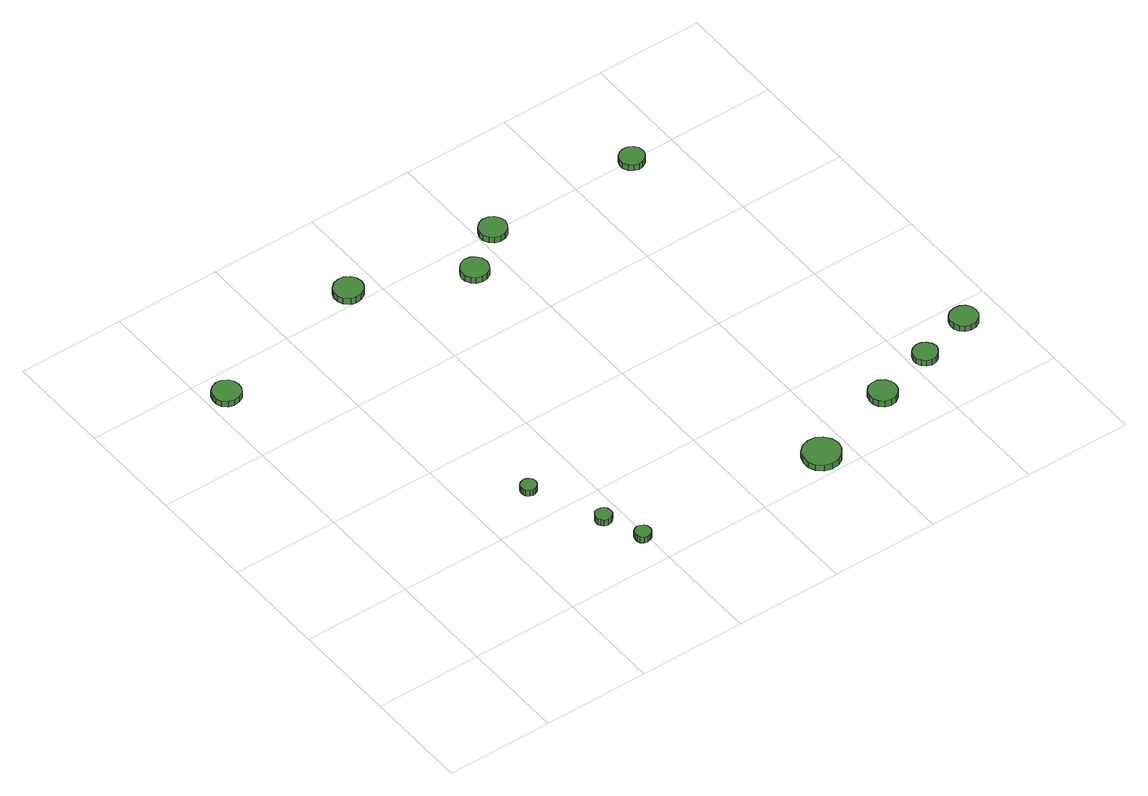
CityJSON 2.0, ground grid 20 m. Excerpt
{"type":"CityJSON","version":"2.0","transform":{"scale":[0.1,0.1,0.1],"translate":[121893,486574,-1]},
"CityObjects":{
"tree1":{"type":"SolitaryVegetationObject","attributes":{"function":"something"},"geometry":[{"type":"MultiSurface","lod":"1","boundaries":[[[0,1,2,3,4,5,6,7,8,9,10,11,12,13,14]],[[15,16,17,18,19,20,21,22,23,24,25,26,27,28,29]],[[0,29,28,1]],[[1,28,27,2]],[[2,27,26,3]],[[3,26,25,4]],[[4,25,24,5]],[[5,24,23,6]],[[6,23,22,7]],[[7,22,21,8]],[[8,21,20,9]],[[9,20,19,10]],[[10,19,18,11]],[[11,18,17,12]],[[12,17,16,13]],[[13,16,15,14]],[[14,15,29,0]]]}]},
"tree2":{"type":"SolitaryVegetationObject","attributes":{"function":"something"},"geometry":[{"type":"MultiSurface","lod":"1","boundaries":[[[30,31,32,33,34,35,36,37,38,39,40,41,42,43,44]],[[45,46,47,48,49,50,51,52,53,54,55,56,57,58,59]],[[30,59,58,31]],[[31,58,57,32]],[[32,57,56,33]],[[33,56,55,34]],[[34,55,54,35]],[[35,54,53,36]],[[36,53,52,37]],[[37,52,51,38]],[[38,51,50,39]],[[39,50,49,40]],[[40,49,48,41]],[[41,48,47,42]],[[42,47,46,43]],[[43,46,45,44]],[[44,45,59,30]]]}]},
"tree3":{"type":"SolitaryVegetationObject","attributes":{"function":"something"},"geometry":[{"type":"MultiSurface","lod":"1","boundaries":[[[60,61,62,63,64,65,66,67,68,69,70,71,72,73,74]],[[75,76,77,78,79,80,81,82,83,84,85,86,87,88,89]],[[60,89,88,61]],[[61,88,87,62]],[[62,87,86,63]],[[63,86,85,64]],[[64,85,84,65]],[[65,84,83,66]],[[66,83,82,67]],[[67,82,81,68]],[[68,81,80,69]],[[69,80,79,70]],[[70,79,78,71]],[[71,78,77,72]],[[72,77,76,73]],[[73,76,75,74]],[[74,75,89,60]]]}]},
"tree4":{"type":"SolitaryVegetationObject","attributes":{"function":"something"},"geometry":[{"type":"MultiSurface","lod":"1","boundaries":[[[90,91,92,93,94,95,96,97,98,99,100,101,102,103,104]],[[105,106,107,108,109,110,111,112,113,114,115,116,117,118,119]],[[90,119,118,91]],[[91,118,117,92]],[[92,117,116,93]],[[93,116,115,94]],[[94,115,114,95]],[[95,114,113,96]],[[96,113,112,97]],[[97,112,111,98]],[[98,111,110,99]],[[99,110,109,100]],[[100,109,108,101]],[[101,108,107,102]],[[102,107,106,103]],[[103,106,105,104]],[[104,105,119,90]]]}]},
"tree5":{"type":"SolitaryVegetationObject","attributes":{"function":"something"},"geometry":[{"type":"MultiSurface","lod":"1","boundaries":[[[120,121,122,123,124,125,126,127,128,129,130,131,132,133,134]],[[135,136,137,138,139,140,141,142,143,144,145,146,147,148,149]],[[120,149,148,121]],[[121,148,147,122]],[[122,147,146,123]],[[123,146,145,124]],[[124,145,144,125]],[[125,144,143,126]],[[126,143,142,127]],[[127,142,141,128]],[[128,141,140,129]],[[129,140,139,130]],[[130,139,138,131]],[[131,138,137,132]],[[132,137,136,133]],[[133,136,135,134]],[[134,135,149,120]]]}]},
"tree6":{"type":"SolitaryVegetationObject","attributes":{"function":"something"},"geometry":[{"type":"MultiSurface","lod":"1","boundaries":[[[150,151,152,153,154,155,156,157,158,159,160,161,162,163,164]],[[165,166,167,168,169,170,171,172,173,174,175,176,177,178,179]],[[150,179,178,151]],[[151,178,177,152]],[[152,177,176,153]],[[153,176,175,154]],[[154,175,174,155]],[[155,174,173,156]],[[156,173,172,157]],[[157,172,171,158]],[[158,171,170,159]],[[159,170,169,160]],[[160,169,168,161]],[[161,168,167,162]],[[162,167,166,163]],[[163,166,165,164]],[[164,165,179,150]]]}]},
"tree7":{"type":"SolitaryVegetationObject","attributes":{"function":"something"},"geometry":[{"type":"MultiSurface","lod":"1","boundaries":[[[180,181,182,183,184,185,186,187,188,189,190,191,192,193,194]],[[195,196,197,198,199,200,201,202,203,204,205,206,207,208,209]],[[180,209,208,181]],[[181,208,207,182]],[[182,207,206,183]],[[183,206,205,184]],[[184,205,204,185]],[[185,204,203,186]],[[186,203,202,187]],[[187,202,201,188]],[[188,201,200,189]],[[189,200,199,190]],[[190,199,198,191]],[[191,198,197,192]],[[192,197,196,193]],[[193,196,195,194]],[[194,195,209,180]]]}]},
"tree8":{"type":"SolitaryVegetationObject","attributes":{"function":"something"},"geometry":[{"type":"MultiSurface","lod":"1","boundaries":[[[210,211,212,213,214,215,216,217,218,219,220,221,222,223,224]],[[225,226,227,228,229,230,231,232,233,234,235,236,237,238,239]],[[210,239,238,211]],[[211,238,237,212]],[[212,237,236,213]],[[213,236,235,214]],[[214,235,234,215]],[[215,234,233,216]],[[216,233,232,217]],[[217,232,231,218]],[[218,231,230,219]],[[219,230,229,220]],[[220,229,228,221]],[[221,228,227,222]],[[222,227,226,223]],[[223,226,225,224]],[[224,225,239,210]]]}]},
"tree9":{"type":"SolitaryVegetationObject","attributes":{"function":"something"},"geometry":[{"type":"MultiSurface","lod":"1","boundaries":[[[240,241,242,243,244,245,246,247,248,249,250,251,252,253,254]],[[255,256,257,258,259,260,261,262,263,264,265,266,267,268,269]],[[240,269,268,241]],[[241,268,267,242]],[[242,267,266,243]],[[243,266,265,244]],[[244,265,264,245]],[[245,264,263,246]],[[246,263,262,247]],[[247,262,261,248]],[[248,261,260,249]],[[249,260,259,250]],[[250,259,258,251]],[[251,258,257,252]],[[252,257,256,253]],[[253,256,255,254]],[[254,255,269,240]]]}]},
"tree10":{"type":"SolitaryVegetationObject","attributes":{"function":"something"},"geometry":[{"type":"MultiSurface","lod":"1","boundaries":[[[270,271,272,273,274,275,276,277,278,279,280,281,282,283,284]],[[285,286,287,288,289,290,291,292,293,294,295,296,297,298,299]],[[270,299,298,271]],[[271,298,297,272]],[[272,297,296,273]],[[273,296,295,274]],[[274,295,294,275]],[[275,294,293,276]],[[276,293,292,277]],[[277,292,291,278]],[[278,291,290,279]],[[279,290,289,280]],[[280,289,288,281]],[[281,288,287,282]],[[282,287,286,283]],[[283,286,285,284]],[[284,285,299,270]]]}]},
"tree11":{"type":"SolitaryVegetationObject","attributes":{"function":"something"},"geometry":[{"type":"MultiSurface","lod":"1","boundaries":[[[300,301,302,303,304,305,306,307,308,309,310,311,312,313,314]],[[315,316,317,318,319,320,321,322,323,324,325,326,327,328,329]],[[300,329,328,301]],[[301,328,327,302]],[[302,327,326,303]],[[303,326,325,304]],[[304,325,324,305]],[[305,324,323,306]],[[306,323,322,307]],[[307,322,321,308]],[[308,321,320,309]],[[309,320,319,310]],[[310,319,318,311]],[[311,318,317,312]],[[312,317,316,313]],[[313,316,315,314]],[[314,315,329,300]]]}]},
"tree12":{"type":"SolitaryVegetationObject","attributes":{"function":"something"},"geometry":[{"type":"MultiSurface","lod":"1","boundaries":[[[330,331,332,333,334,335,336,337,338,339,340,341,342,343,344]],[[345,346,347,348,349,350,351,352,353,354,355,356,357,358,359]],[[330,359,358,331]],[[331,358,357,332]],[[332,357,356,333]],[[333,356,355,334]],[[334,355,354,335]],[[335,354,353,336]],[[336,353,352,337]],[[337,352,351,338]],[[338,351,350,339]],[[339,350,349,340]],[[340,349,348,341]],[[341,348,347,342]],[[342,347,346,343]],[[343,346,345,344]],[[344,345,359,330]]]}]}
},
"vertices":[
[58,743,26],[56,753,26],[50,762,26],[40,768,26],[29,769,26],[19,765,26],[11,758,26],[7,748,26],[7,737,26],[11,727,26],[19,720,26],[29,717,26],[40,718,26],[50,723,26],[56,732,26],[56,732,14],[50,723,14],[40,718,14],[29,717,14],[19,720,14],[11,727,14],[7,737,14],[7,748,14],[11,758,14],[19,765,14],[29,769,14],[40,768,14],[50,762,14],[56,753,14],[58,743,14],
[314,257,32],[313,263,32],[309,268,32],[304,271,32],[298,271,32],[292,270,32],[287,265,32],[285,260,32],[285,254,32],[287,248,32],[292,244,32],[298,242,32],[304,243,32],[309,246,32],[313,251,32],[313,251,19],[309,246,19],[304,243,19],[298,242,19],[292,244,19],[287,248,19],[285,254,19],[285,260,19],[287,265,19],[292,270,19],[298,271,19],[304,271,19],[309,268,19],[313,263,19],[314,257,19],
[374,127,30],[373,134,30],[369,139,30],[364,142,30],[357,142,30],[351,141,30],[347,136,30],[344,131,30],[344,124,30],[347,119,30],[351,114,30],[357,112,30],[364,113,30],[369,116,30],[373,121,30],[373,121,17],[369,116,17],[364,113,17],[357,112,17],[351,114,17],[347,119,17],[344,124,17],[344,131,17],[347,136,17],[351,141,17],[357,142,17],[364,142,17],[369,139,17],[373,134,17],[374,127,17],
[402,55,30],[401,61,30],[397,66,30],[392,69,30],[386,70,30],[380,68,30],[375,64,30],[373,58,30],[373,52,30],[375,46,30],[380,42,30],[386,40,30],[392,41,30],[397,44,30],[401,49,30],[401,49,17],[397,44,17],[392,41,17],[386,40,17],[380,42,17],[375,46,17],[373,52,17],[373,58,17],[375,64,17],[380,68,17],[386,70,17],[392,69,17],[397,66,17],[401,61,17],[402,55,17],
[368,817,29],[366,828,29],[359,837,29],[349,843,29],[338,844,29],[328,841,29],[319,833,29],[315,823,29],[315,812,29],[319,802,29],[328,794,29],[338,791,29],[349,792,29],[359,798,29],[366,807,29],[366,807,16],[359,798,16],[349,792,16],[338,791,16],[328,794,16],[319,802,16],[315,812,16],[315,823,16],[319,833,16],[328,841,16],[338,844,16],[349,843,16],[359,837,16],[366,828,16],[368,817,16],
[780,37,23],[777,51,23],[768,63,23],[756,70,23],[742,71,23],[728,67,23],[717,57,23],[712,44,23],[712,30,23],[717,17,23],[728,7,23],[742,3,23],[756,4,23],[768,11,23],[777,23,23],[777,23,10],[768,11,10],[756,4,10],[742,3,10],[728,7,10],[717,17,10],[712,30,10],[712,44,10],[717,57,10],[728,67,10],[742,71,10],[756,70,10],[768,63,10],[777,51,10],[780,37,10],
[564,729,31],[561,740,31],[555,748,31],[546,754,31],[535,755,31],[525,751,31],[518,744,31],[513,735,31],[513,724,31],[518,714,31],[525,707,31],[535,704,31],[546,705,31],[555,710,31],[561,719,31],[561,719,18],[555,710,18],[546,705,18],[535,704,18],[525,707,18],[518,714,18],[513,724,18],[513,735,18],[518,744,18],[525,751,18],[535,755,18],[546,754,18],[555,748,18],[561,740,18],[564,729,18],
[646,789,31],[643,799,31],[637,808,31],[628,813,31],[618,814,31],[608,811,31],[600,804,31],[595,794,31],[595,784,31],[600,774,31],[608,767,31],[618,764,31],[628,765,31],[637,770,31],[643,779,31],[643,779,18],[637,770,18],[628,765,18],[618,764,18],[608,767,18],[600,774,18],[595,784,18],[595,794,18],[600,804,18],[608,811,18],[618,814,18],[628,813,18],[637,808,18],[643,799,18],[646,789,18],
[943,97,18],[941,108,18],[935,116,18],[925,122,18],[915,123,18],[904,120,18],[896,112,18],[892,102,18],[892,92,18],[896,82,18],[904,74,18],[915,71,18],[925,72,18],[935,78,18],[941,86,18],[941,86,5],[935,78,5],[925,72,5],[915,71,5],[904,74,5],[896,82,5],[892,92,5],[892,102,5],[896,112,5],[904,120,5],[915,123,5],[925,122,5],[935,116,5],[941,108,5],[943,97,5],
[1053,131,17],[1051,140,17],[1045,148,17],[1037,152,17],[1028,153,17],[1019,150,17],[1012,144,17],[1008,135,17],[1008,126,17],[1012,118,17],[1019,111,17],[1028,108,17],[1037,109,17],[1045,114,17],[1051,122,17],[1051,122,5],[1045,114,5],[1037,109,5],[1028,108,5],[1019,111,5],[1012,118,5],[1008,126,5],[1008,135,5],[1012,144,5],[1019,150,5],[1028,153,5],[1037,152,5],[1045,148,5],[1051,140,5],[1053,131,5],
[934,791,26],[932,801,26],[926,808,26],[918,813,26],[909,814,26],[900,811,26],[893,805,26],[889,796,26],[889,787,26],[893,778,26],[900,772,26],[909,769,26],[918,770,26],[926,775,26],[932,782,26],[932,782,13],[926,775,13],[918,770,13],[909,769,13],[900,772,13],[893,778,13],[889,787,13],[889,796,13],[893,805,13],[900,811,13],[909,814,13],[918,813,13],[926,808,13],[932,801,13],[934,791,13],
[1158,161,17],[1156,172,17],[1150,180,17],[1141,185,17],[1130,186,17],[1120,183,17],[1112,176,17],[1108,167,17],[1108,156,17],[1112,146,17],[1120,139,17],[1130,136,17],[1141,137,17],[1150,142,17],[1156,151,17],[1156,151,5],[1150,142,5],[1141,137,5],[1130,136,5],[1120,139,5],[1112,146,5],[1108,156,5],[1108,167,5],[1112,176,5],[1120,183,5],[1130,186,5],[1141,185,5],[1150,180,5],[1156,172,5],[1158,161,5]
]}
